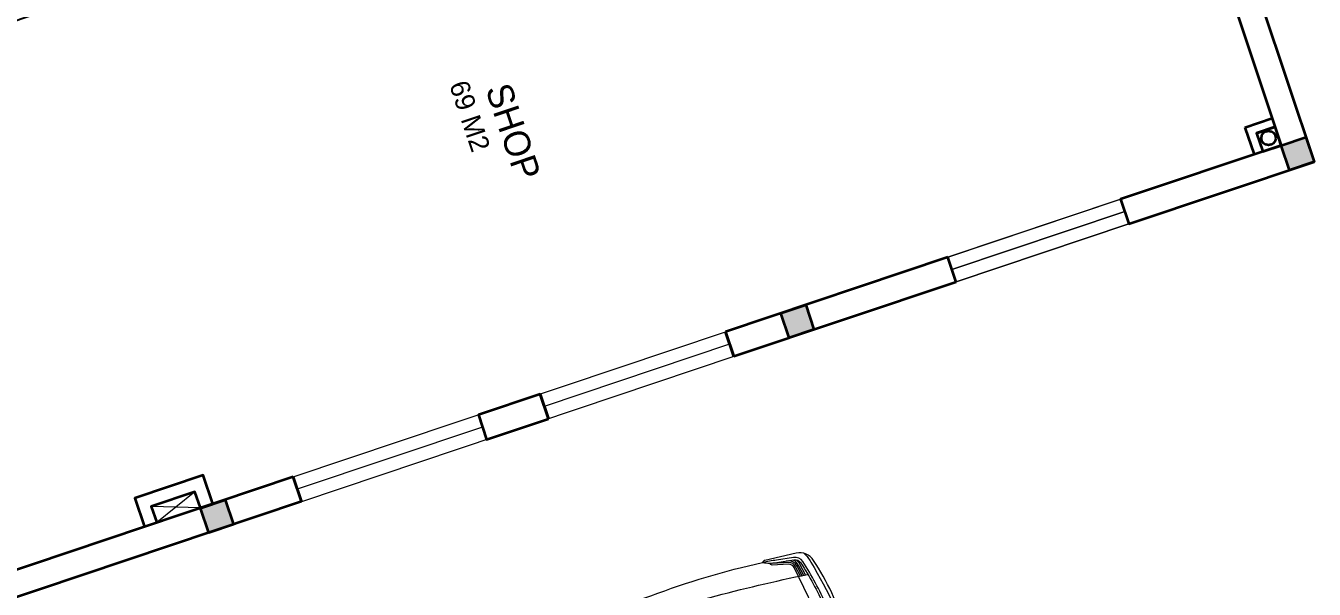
# Model space of a CAD drawing. Header units: metres. Extents: x 568336 to 569219, y 2065964 to 2066430.
# Drawn here: x 568487.27 to 568497.15, y 2066204.9 to 2066209.23 of the extents above; entities that cross this region are included whole.
import ezdxf

# ---------------------------------------------------------------- set-up
doc = ezdxf.new("R2010")
doc.units = ezdxf.units.M
doc.linetypes.add('CENTER', pattern=[2, 1.25, -0.25, 0.25, -0.25])
doc.layers.get('0').update_dxf_attribs({"linetype": 'CONTINUOUS'})
doc.layers.get('DEFPOINTS').update_dxf_attribs({"linetype": 'CONTINUOUS'})
for name, color, linetype, lineweight in [('-CENTER', 143, 'CENTER', 13), ('-CONCRETE', 1, 'CONTINUOUS', 35), ('-DOOR', 137, 'CONTINUOUS', 9), ('-FURNITURE', 46, 'CONTINUOUS', 9), ('-WALL', 4, 'CONTINUOUS', 35), ('A-NoiThat', 39, 'CONTINUOUS', 13), ('TEXT25', 2, 'CONTINUOUS', 13)]:
    doc.layers.add(name, color=color, linetype=linetype, lineweight=lineweight)
doc.styles.add('KTHUOC', font='', dxfattribs={"width": 0.8})
doc.styles.add('SVN_AVO_thuong', font='')
doc.styles.add('T1', font='', dxfattribs={"height": 200})
doc.styles.get('KTHUOC').set_extended_font_data('.VnArial NarrowH')
doc.styles.get('SVN_AVO_thuong').set_extended_font_data('SVN-Avo')
doc.styles.get('T1').set_extended_font_data('VNgeometric Light')
doc.dimstyles.new('tien', dxfattribs={"dimscale": 0, "dimtxt": 1.5, "dimasz": 0.75, "dimexe": 0.45, "dimexo": 0, "dimgap": 0.25, "dimtad": 1, "dimzin": 1, "dimtxsty": 'KTHUOC', "dimblk1": 'ARCHTICK', "dimblk2": 'ARCHTICK', "dimsah": 1, "dimcen": 1, "dimdle": 0.45, "dimclrd": 37, "dimclre": 37, "dimclrt": 7, "dimaunit": 1, "dimadec": 0, "dimazin": 0, "dimtfac": 1, "dimtix": 1, "dimtofl": 0, "dimtmove": 2, "dimatfit": 3, "dimldrblk": 'ARCHTICK', "dimfxl": 1, "dimtfill": 1, "dimtolj": 1, "dimtzin": 1, "dimarcsym": 0})

# ---------------------------------------------------------------- blocks, each defined once
blk = doc.blocks.new('A$C5C575821')
at = {"layer": '-CONCRETE'}
h = blk.add_hatch(color=256, dxfattribs=at)
h.dxf.hatch_style = 1
h.paths.add_polyline_path([(-0.00237559899687767, 200.0000000000146), (-0.00237559899687767, 1.455191522836685e-11), (199.9976244010031, 1.455191522836685e-11), (199.9976244010031, 200.0000000000146)])
blk.add_lwpolyline([(-0.00237559899687767, 1.455191522836685e-11), (199.9976244010031, 1.455191522836685e-11), (199.9976244010031, 200.0000000000146), (-0.00237559899687767, 200.0000000000146)], close=True, dxfattribs=at)
blk = doc.blocks.new('A$C4E0379A3')
for p, q in [((-3008.090150139789, 1027.977931843419), (-3043.061717705044, 836.5011508575008)), ((-2990.807044839021, 1024.277134075732), (-3025.912967199314, 833.079852004008)), ((-2996.279750856775, 1032.496553320994), (-3002.018703813432, 1033.745990999079)), ((-3085.682541007671, 911.4788550433841), (-3651.899692384322, 911.4788550433841)), ((-865.3269012909441, 903.201811849438), (-71.11810115142725, 834.3502634066463)), ((-3263.559132497583, 885.3509224156951), (-3090.429871480301, 885.3509224156951)), ((-3250.462603519525, 870.6263116688315), (-3093.105268508254, 870.6263116688315)), ((-3187.501905991521, 842.1779171592789), (-3098.274216702092, 842.1779171592789)), ((-3037.942802390375, 828.378234576925), (-3034.761837557598, 827.5118110461699)), ((-3020.65921215585, 842.1779171592789), (-2141.78061216927, 842.1779171592752)), ((-1959.650068678893, 842.1779171592752), (-1475.067188013578, 842.1779171592752)), ((-1475.830386665941, 870.6263116688315), (-1470.160787104774, 672.3032815963415)), ((-1464.334527829109, 870.6263116688315), (-1458.635733904608, 671.2150554052168)), ((-1452.667239152652, 870.6263116688315), (-1446.977908174536, 671.5677887848578)), ((-1441.586769597197, 842.1779171592752), (-1052.257469933189, 842.1779171592752)), ((-3584.718104366126, 436.3960170050632), (-3523.18683696381, 422.8584992329816)), ((-3607.085893504729, 326.9706516054175), (-3544.866343817033, 317.0666679497481)), ((-3622.994854836725, 216.421415814184), (-3560.301398260635, 210.1850901280668)), ((-3632.390174562956, 105.1292033662139), (-3569.438819325733, 102.5820226982614)), ((-3632.390174562956, -105.1292033662103), (-3569.438819325733, -102.5820226982578)), ((-3622.994854836725, -216.4214158141804), (-3560.301398260635, -210.1850901280668)), ((-3607.085893504729, -326.9706516054175), (-3544.866343817033, -317.0666679497481)), ((-3584.718104366126, -436.3960170050595), (-3523.18683696381, -422.8584992358301)), ((-1475.830386665941, -870.6263116688315), (-1470.160787104774, -672.3032815991864)), ((-1464.334527829109, -870.6263116688315), (-1458.664941372524, -672.303770072529)), ((-1452.667239152652, -870.6263116688315), (-1447.00711605433, -672.6565188051572)), ((-3263.559132497583, -885.3509224156951), (-3090.429871480301, -885.3509224156951)), ((-3250.462603519525, -870.6263116688315), (-3093.105268508254, -870.6263116688315)), ((-3187.501905991521, -842.1779171592752), (-3098.274216702121, -842.1779171592752)), ((-3008.090150139789, -1027.977931843416), (-3043.061717705044, -836.5011508575008)), ((-2990.807044839021, -1024.277134075732), (-3025.912967199314, -833.0798520040044)), ((-3020.65921215585, -842.1779171592752), (-2141.78061216927, -842.1779171592752)), ((-1959.650068678893, -842.1779171592752), (-1475.067188013578, -842.1779171592752)), ((-1441.586769597197, -842.1779171592752), (-1052.257469933189, -842.1779171592752)), ((-3085.887475224765, -910.3509564390952), (-3640.593162343779, -910.3509564390952)), ((-2996.279750856775, -1032.496553320994), (-3002.018703813432, -1033.745990999076))]:
    blk.add_line(p, q)
for points in [[(-3098.274216702092, 842.1779171592789), (-3067.914609259256, 1009.268407781856, -0.322829462740324), (-3030.496043901949, 1045.300672373836), (-2991.506043876405, 1039.198167909493, -0.4225311786099714), (-2985.623419627984, 1030.887808484789), (-3023.929881340882, 824.5614289347104), (-3005.470260319707, 787.6172714142886)], [(-4870.384047018568, 845.066704314966, 0.06823976775944608), (-4896.976753017487, 765.0089378925404, 0.05161080396149591), (-4987.607380513335, 0), (-4987.607380513335, 207.478937501568, -0.06989633388062978), (-4921.365934352158, 770.5871649154178, -0.3210296211070637), (-4812.280680857104, 866.2280212176083), (-4565.969333974266, 890.5806124738483, -0.3115781009597456), (-4545.54920280815, 880.54624756271, -0.3115781009597456)], [(-3015.377496179775, 870.6263116688315), (-1063.303481487295, 870.6263116688315, -0.7683171439523075), (-1055.154486246785, 840.0615841714389), (-1319.235907936207, 715.8914564213919, -0.142280104778698), (-1458.736641800468, 671.2144287549891), (-1976.024056619528, 672.3032815963415), (-1984.307820376242, 665.581339108372), (-2096.453094232129, 665.581339108372), (-2106.577154946834, 672.3032815963415), (-2541.125072652823, 672.3032815963415, -0.07727847959628058), (-2607.431744438392, 682.613008473596), (-3216.046654888371, 850.0523049930671, -0.2311286886389963), (-3277.026201118366, 911.3740232865784)], [(-868.7540679261438, 907.1001147009047, 0.03997438819577752), (-1335.280216321262, 911.4788550433841), (-3007.792831572064, 911.4788550433841)], [(-4903.658868592698, 412.4136506211435, -0.04376507989574482), (-4839.466155334114, 788.8678837425905, -0.303464431408577), (-4782.868695665587, 840.5653442232251), (-4651.981027590606, 863.7815844731376, -0.018633397362912), (-4545.54920280815, 880.54624756271, -0.08390923079277934), (-4649.047334523697, 846.1098243228989), (-4779.973819425271, 822.886698928749, 0.3045560752127767), (-4822.072802854411, 784.5865469594828, 0.03858727590771344), (-4886.38776851265, 416.6650954678407)], [(-4827.285885381832, 684.6546193396243), (-4812.981940389436, 772.325770939231, -0.1311427302740574), (-4794.921998338832, 818.2494013663854)], [(-4813.076629193674, 685.6811984955675), (-4800.247699765634, 770.8692205619736, -0.1890165642852436), (-4771.909929751535, 824.3170338305681)], [(-4804.994763629249, 428.1683159635977), (-4762.044977893471, 766.4995694301942, -0.3045674579096705), (-4729.946581646567, 804.2107519307028), (-4609.330775206676, 838.1568347205939, 0.238869800906001), (-4600.100390597334, 846.6409491341583), (-4595.420014603791, 859.1303798949848)], [(-4800.059889112745, 686.6946200272614), (-4787.513459141453, 769.4126701847126, -0.3045674579096799), (-4736.891359234898, 828.8866461852376), (-4721.114430810267, 833.3269010276817)], [(-4786.647637781862, 688.0921518970717), (-4774.779218517273, 767.9561198074553, -0.3045674579096709), (-4733.418970440747, 816.5486990579702), (-4612.803164000856, 850.4947818507098, 0.2388698009055504), (-4612.102573199925, 851.1387303707379), (-4610.887263773911, 854.3817439534942)], [(-3012.643731650867, -885.3509224156951), (-1963.466710172506, -885.3509224156951), (-1063.303481487295, -885.3509224156951, 0.758852391154889), (-1047.183564452193, -827.6692622672344), (-1310.261823042412, -704.2175555327267, 0.1499601954441474), (-1459.464510690625, -657.5786708494743), (-2037.483357602876, -657.5786708494743), (-2541.125072652823, -657.5786708494743, 0.07730715472297119), (-2611.927908971731, -668.5916202443295), (-3208.967248637055, -833.235752490742, -0.3603937874968298), (-3285.513215308951, -800.6387751608017, -0.2425716605027487), (-3286.231772556988, 800.809849562469, -0.3606547830517091), (-3209.657337113458, 833.4583475372783), (-2611.927908971731, 668.5916202443332, 0.07730715472297119), (-2541.125072652823, 657.5786708494743), (-2037.483357602876, 657.5786708494743), (-1459.464510690625, 657.5786708494743, 0.1376144681724729), (-1310.261823042412, 704.217555532723), (-1047.183564452193, 827.6692622672344, 0.7588523911548982), (-1063.303481487295, 885.3509224156951), (-1963.466710172506, 885.3509224156951), (-3012.643731650867, 885.3509224156951)], [(-4843.562604160485, -683.7945017857892, 0.02787340483275634), (-3308.210399572417, -782.7347141476093, 0.05936564568836058), (-3253.205075991515, -772.948706163239), (-2747.242705778597, -634.8391743856191, -0.07946359502652071), (-2601.965144134156, -606.3408333410225), (-1363.234811721748, -606.3408333410225, -0.06068036244940278), (-1199.37521426077, -626.1566754363375), (-782.6889005874982, -730.5759957283481, 0.1209486293684503), (-629.4290067339025, -757.607551708581), (-122.9442862856667, -714.8912812514209, 0.3949698171091763), (-63.28087970800698, -651.1448328231527), (-63.28087970800698, 657.1006132509501, 0.4041354897581356), (-124.9614321859553, 720.9486878170937), (-640.5283442232176, 762.1919257656991, 0.1129366419341201), (-783.4830132239149, 734.6411806760734), (-1199.37521426077, 626.1566754363339, -0.06068036244940125), (-1363.234811721748, 606.3408333410225), (-2601.965144134156, 606.3408333410225, -0.0702167238290197), (-2747.242705778597, 633.4440944713679), (-3253.205075991515, 774.5137534065834, 0.04480937771523139), (-3308.015077754797, 782.4463968288001, 0.02806035059520589), (-4843.562604160485, 683.7945017857892)], [(-616.4137240675627, 730.9286876597653, 0.1344796854492278), (-771.6439268010727, 707.7926535669867), (-1213.88887702694, 587.6876793951342, -0.01662565411171153), (-1213.873665552208, -587.2447207339173), (-770.6838088023651, -703.351003804095)], [(-759.0107277418138, -676.8789415101746, 0.1113195524799305), (-643.4695179944974, -699.5294499137162), (-596.2984370278718, -474.6143972852115, 0.05172908685922858), (-590.034186702309, -414.2277926972456), (-590.034186702309, 410.8509829855029, 0.05034889744604911), (-595.9702901968849, 469.6512318927889), (-643.6881284014671, 703.5778149330908, 0.1118639350963845), (-759.8048403782304, 680.9441264579036), (-1172.115099628922, 574.0391089188524, -0.01617379812230579), (-1172.100284526707, -573.595975471093), (-758.8447223795229, -676.5024766950119)], [(-23.25471983620082, 782.1579878733537), (-23.25471983620082, -782.1579878733537, -0.3891063087469979), (-71.11810115142725, -834.3502634066499), (-865.3269012909441, -903.201811849438)], [(-676.3368554037588, 702.5734194401557), (-627.5114581529342, 463.2172630399909, -0.05034889744604978), (-622.2248877083475, 410.8509829855029), (-622.2248877083475, -414.2277926972456, -0.05172908685922903), (-627.8036989033571, -468.0068481645867), (-676.134822095366, -698.4530642251193)], [(-622.6651235175086, 761.5748478274727), (-564.4291222408356, 476.0852007484391, -0.05034889744604845), (-557.8434856966196, 410.8509829855029), (-557.8434856966196, -414.2277926972456, -0.05172908685922792), (-564.7931751527067, -481.2219464086847), (-622.6651235175086, -757.1594921589312)], [(-3416.841750228021, 308.4722705062049, 0.04504066274934487), (-3467.186000617075, 92.97951922577704, -0.0507492285432393), (-3278.095850325917, 596.0006521768373, 0.06222235153348788), (-3412.298158051359, 321.9433247508969), (-3425.024856025208, 316.9791509710594), (-3463.468695830379, 241.3507741749127)], [(-2698.685679119691, 619.6445015264253, 0.1078950607841236), (-2699.72548400439, -620.1805828664583, 0.1091614567613327)], [(-2687.049366343708, 617.0683914527108, 0.1078718366173088), (-2688.129852943879, -617.4234202364169, -0.9700812786969885)], [(-1244.498716500122, 611.5335563868903, -0.01738267416824664), (-1244.498716500122, -611.5335563868903, 9.348770212060982)], [(-3452.482889616862, 562.2135236116737), (-3554.060144121351, 550.6822764977223, 0.07353093264208495), (-3635.253343346558, 0, 0.07353093264208495), (-3554.060144121351, -550.6822764977223), (-3452.482889616862, -562.2135236116701)], [(-3530.331948500418, -552.9738317968367, -0.07384720484661686), (-3612.21850436955, 0, -0.07384720484661686), (-3530.331948500418, 552.9738317968404, -0.1534718760259917)], [(-3505.759195788909, -555.3612628579176, -0.07417685353704202), (-3588.371467040008, 0, -0.07417685353704202), (-3505.759195788909, 555.3612628579176, -0.1534718760259917)], [(-3487.542311172903, -558.233510018832, -0.07714619085205271), (-3573.946250160603, 0, -0.07714619085205277), (-3487.542311172903, 558.2335100188357, -0.07714619085205277)], [(-3302.5810468212, 545.3618591457744, 0.05237457672629166), (-3409.308072175714, 311.4108557647887), (-3419.175706854789, 307.561887758111), (-3467.044869329518, 214.0424510357734)], [(-4869.763633487892, 6.22783167066882, -0.02596775364903408), (-4852.557174881484, 394.3638968074592, 0.5021268142940378), (-4856.596654997236, 398.0251870236134), (-4907.754120914498, 387.954658778257)], [(-4884.602727903781, 6.22783167066882, -0.0259602240979663), (-4867.327194330312, 395.7895571474837, -0.02638402949108327)], [(-4914.280906642263, 6.22783167066882, -0.02536765404079696), (-4897.697476789996, 389.9343447715764, -0.02638402949108327)], [(-4899.441818941705, 6.22783167066882, -0.02566690648462566), (-4882.508919088956, 392.9242661173666, -0.02638402949108327)], [(-4987.900374596065, 259.3883655888058), (-4994.425486438122, 259.3883655888058, 0.001920543246390793), (-4999.999999888794, 0)], [(-4987.900374596065, -259.3883655888058), (-4994.425486438122, -259.3883655888058, -0.001920543246390793), (-4999.999999888794, 0)], [(-4870.384047018568, -845.066704314966, -0.06823976775944608), (-4896.976753017487, -765.0089378953853, -0.05161080396149591), (-4987.607380513335, 0), (-4987.607380513335, -207.478937501568, 0.06989633388062919), (-4921.365934352158, -770.5871649154142, 0.3210296211070637), (-4812.280680857104, -866.2280212176047), (-4565.969333974266, -890.5806124738483, 0.3115781009597456), (-4545.54920280815, -880.54624756271, 0.3115781009597456)], [(-3400.765824415575, -234.9979982853292, 0.04504066274934487), (-3354.010698966071, -451.2978541449702, -0.0507492285432393), (-3398.468229288963, 84.24754367501373, 0.06222235153348788), (-3402.426619257894, -220.8786749005667), (-3411.80295626595, -230.8132693547814), (-3449.396601049753, -322.6036647623514)], [(-3445.96294584038, -342.9768184091336), (-3402.485356374003, -236.819909406011), (-3395.215421280824, -229.1171298654081, -0.05237457672629166), (-3398.917709338828, 28.00156448900816)], [(-4897.697476789996, -389.9343447715764, -0.02540927670488341), (-4914.276107705198, -5.597686061722925, -0.02638402949108305)], [(-4907.754120914498, -387.9546587782534), (-4856.596654997236, -398.0251870236134, 0.5021268142937286), (-4852.557174881484, -394.3638968103041, -0.02600987267713891), (-4869.75877747155, -5.597686061722925, -0.02638402949108305)], [(-4882.508919088956, -392.9242661173666, -0.02570869351082126), (-4899.43700112807, -5.597686061722925, -0.02638402949108305)], [(-4867.327194330312, -395.7895571474837, -0.0260021767790368), (-4884.597891064099, -5.597686061722925, -0.02638402949108305)], [(-4905.867732719023, -412.413650623992, 0.04610119628449653), (-4839.466155334114, -788.8678837425905, 0.303464431408577), (-4782.868695665587, -840.5653442260736), (-4651.981027590606, -863.781584473134, 0.018633397362912), (-4545.54920280815, -880.54624756271, 0.08390923079277934), (-4649.047334523697, -846.1098243257402), (-4779.973819425271, -822.8866989287453, -0.3045560752127767), (-4822.072802854411, -784.5865469594792, -0.03858727590771596), (-4886.38776851265, -416.6650954678407)], [(-4804.994763629249, -428.1683159635941), (-4762.044977893471, -766.4995694330428, 0.3045674579096705), (-4729.946581646567, -804.2107519307028), (-4609.330775206676, -838.1568347205903, -0.238869800906001), (-4600.100390597334, -846.6409491341547), (-4595.420014603791, -859.1303798949848)], [(-4827.285885381832, -684.6546193396207), (-4812.981940389436, -772.325770939231, 0.1311427302740574), (-4794.921998338832, -818.2494013663854)], [(-4813.076629193674, -685.6811984984124), (-4800.247699765634, -770.86922056197, 0.1890165642852436), (-4771.909929751535, -824.3170338305681)], [(-4800.059889112745, -686.69462003011), (-4787.513459141453, -769.4126701847126, 0.3045674579096799), (-4736.891359234898, -828.8866461880825), (-4721.114430810267, -833.3269010276817)], [(-4786.647637781862, -688.0921518970681), (-4774.779218517273, -767.9561198074516, 0.3045674579096709), (-4733.418970440747, -816.5486990579702), (-4612.803164000856, -850.4947818507026, -0.2388698009055504), (-4612.102573199925, -851.1387303707379), (-4610.887263773911, -854.381743956339)], [(-3015.377496179775, -870.6263116688315), (-1063.303481487295, -870.6263116688315, 0.7683171439523258), (-1055.154486246785, -840.0615841714389), (-1319.235907936207, -715.8914564242405, 0.1491808976199924), (-1458.736641800468, -672.3032815991864), (-1976.024056619528, -672.3032815991864), (-1984.307820376242, -665.581339108372), (-2096.453094232129, -665.581339108372), (-2106.577154946834, -672.3032815991864), (-2541.125072652823, -672.3032815991864, 0.07727847959628047), (-2607.431744438392, -682.6130084764445), (-3216.046654888371, -850.0523049930671, 0.2282364891771564), (-3276.671408963914, -910.3509564390952)], [(-3098.274216702121, -842.1779171592752), (-3067.914609259256, -1009.268407784704, 0.322829462740324), (-3030.496043901949, -1045.300672373836), (-2991.506043876405, -1039.198167909493, 0.4225311786099714), (-2985.623419627984, -1030.887808484789), (-3023.929881340882, -824.5614289347068), (-3005.470260319707, -787.6172714142886)], [(-868.7540679261438, -907.1001147009047, -0.0414951907627566), (-1348.360891190561, -910.3509564390952), (-3008.00223671383, -910.3509564390952)]]:
    blk.add_lwpolyline(points, format="xyb")
for points in [[(-3015.807793005253, 1042.656387855855), (-3057.52083578438, 831.3416118546156), (-3054.913779344963, 802.6445387232234)], [(-2203.907297133119, 910.6014532664667), (-2203.907297133119, 885.2620716209385), (-2394.199092747993, 885.2620716209385), (-2394.199092747993, 910.6014532664667)], [(-2225.182178868301, 910.6014532664667), (-2225.182178868301, 901.1650977577046), (-2375.288102016028, 901.1650977577046), (-2375.288102016028, 910.6014532664667)], [(-2047.819559299591, 911.4788550433841), (-2037.483357602876, 657.5786708494743)], [(-2106.577154946834, 672.3032815963415), (-2147.256567275472, 870.6263116688315)], [(-2096.453094232129, 665.581339108372), (-2138.42639522953, 870.6263116688315)], [(-1984.307820376242, 665.581339108372), (-1964.785012715118, 870.6263116688315)], [(-1976.024056619528, 672.3032815963415), (-1957.103068186407, 870.6263116688315)], [(-1442.349968249531, 870.6263116688315), (-1436.681442780595, 672.3433186308575)], [(-2721.224922639667, 606.7353126415182), (-3148.34922172816, 712.712111176792), (-3234.941972871398, 712.712111176792)], [(-3354.775580246467, 653.740087297716), (-4981.04130297646, 402.0138762619281)], [(-3358.121377088886, 675.3554554306793), (-4802.289964247146, 451.8156725637855)], [(-52.15966418082826, 72.75439973999164), (-80.96028252475662, 72.75439973999164), (-80.96028252475662, -66.79861930934567), (-52.15966418082826, -66.79861930934567)], [(-52.15966418082826, 55.9840253048751), (-64.18990809141542, 55.9840253048751), (-64.18990809141542, -50.02824487707403), (-52.15966418082826, -50.02824487707403)], [(-3354.775580246467, -653.740087297716), (-4981.04130297646, -402.0138762619245)], [(-3358.121377088886, -675.3554554335242), (-4802.289964247146, -451.8156725637818)], [(-2721.224922639667, -606.7353126415182), (-3148.349221728189, -712.7121111767883), (-3234.941972871398, -712.7121111767883)], [(-2106.577154946834, -672.3032815991864), (-2147.256567275472, -870.6263116688315)], [(-2096.453094232129, -665.581339108372), (-2138.42639522953, -870.6263116688315)], [(-2047.775881395297, -910.3509564390952), (-2037.483357602876, -657.5786708494743)], [(-1984.307820376242, -665.581339108372), (-1964.785012715118, -870.6263116688315)], [(-1976.024056619528, -672.3032815991864), (-1957.103068186407, -870.6263116688315)], [(-1442.349968249531, -870.6263116688315), (-1436.710369439912, -673.421566092049)], [(-3015.807793005253, -1042.656387855855), (-3057.52083578438, -831.3416118546156), (-3054.913779344992, -802.6445387232197)], [(-2203.907297133119, -910.6014532664667), (-2203.907297133119, -885.2620716209385), (-2394.199092747993, -885.2620716209385), (-2394.199092747993, -910.6014532664667)], [(-2225.182178868301, -910.6014532664667), (-2225.182178868301, -901.1650977577046), (-2375.288102016028, -901.1650977577046), (-2375.288102016028, -910.6014532664667)]]:
    blk.add_lwpolyline(points)
for points in [[(-50.62470726019819, -741.9746712870765), (-50.62470726019819, 741.974671284228, 0.3738255186209485), (-105.6064964622783, 805.2372472902607), (-854.770211812167, 891.193883127471), (-872.6036079405167, 911.4788550433841), (-57.1980912592262, 840.7897208713366, -0.3838182314483654), (0, 777.2546040099369), (0, -777.2546040099369, -0.3838182314483655), (-57.1980912592262, -840.7897208713366), (-872.6036079405167, -911.4788550433841), (-854.770211812167, -891.193883127471), (-105.6064964622783, -805.2372472902643, 0.3738255186209483)], [(-2720.41057243073, -615.5128589379055), (-3193.064678348543, -742.7835730999323, -0.3886707781314162), (-3229.415217520349, -725.1964465911842, -0.1433832436768417), (-3229.608259289002, 726.2762574683693, -0.3909531201266976), (-3193.035825690633, 743.8046367826719), (-2719.865491744858, 612.8224619197354, 0.1060472833840974)], [(-4855.376810563961, 0, -0.02752144231468103), (-4836.636325514555, 409.7235392579678, 0.543026912132297), (-4844.334555790323, 415.7994884619948), (-4897.09436961051, 401.8094019157143, 0.3084444842082292), (-4911.253964182775, 385.4427711400167, 0.02852352528582779), (-4933.565390492062, 0, 0.028523525285825), (-4911.253964182775, -385.4427711400167, 0.3084444842082292), (-4897.09436961051, -401.8094019157106), (-4844.334555790323, -415.7994884619911, 0.543026912132297), (-4836.636325514555, -409.7235392608127, -0.02752144231468103)], [(-4788.455573918967, -1.432070438735536, -0.02775360872709413), (-4787.074559375062, 23.42867493363519, -0.03797815738071966), (-4783.691173830797, 41.31948322860626, -0.07846746825042708), (-4776.946830313391, 56.44470086090951, -0.2539423622816263), (-4772.188894521794, 59.02775656809536, -0.2539423622819776), (-4767.430958729878, 56.44470086090951, -0.07846746825041871), (-4760.686615212471, 41.31948322860626, -0.0379781573807095), (-4757.303229668207, 23.42867493363519, -0.02775360872713146), (-4755.922215124301, -1.432070438735536, -0.02775360872710035), (-4757.303229668207, -26.29281581110263, -0.03797815738074826), (-4760.686615212471, -44.18362410322516, -0.07846746825042701), (-4767.430958729878, -59.3088417355284, -0.2539423622816263), (-4772.188894521794, -61.89189744556279, -0.2539423622816263), (-4776.946830313391, -59.3088417355284, -0.07846746825042708), (-4783.691173830797, -44.18362410322516, -0.03797815738071966), (-4787.074559375062, -26.29281581110263, -0.02775360872709413)], [(-964.2799980502168, -802.9854151224317), (-825.7107208346424, -802.9854151224317, -0.4142135623730951), (-812.4232438355684, -816.2728921229173), (-812.4232438355684, -829.5872585326215, -0.4142135623730951), (-825.7107208346424, -842.874735533107), (-964.2799980502168, -842.874735533107, -0.4142135623730951), (-977.5674750492908, -829.5872585326215), (-977.5674750492908, -816.2728921229173, -0.4142135623731002)]]:
    blk.add_lwpolyline(points, format="xyb", close=True)
blk.add_lwpolyline([(-4933.565390492062, 6.22783167066882), (-4861.635927715251, 6.22783167066882), (-4861.635927715251, -5.597686061722925), (-4933.565390492062, -5.597686061722925)], close=True)
blk.add_circle((-4789.890833507263, -0.1576842128342832), 18.6214786089181)
for centre, radius, start, end in [((-3001.105393374717, 1026.705217375878), 7.099762614670278, 97.39098558079657, 169.6732497149579), ((-2997.790073746903, 1025.559294930932), 7.099762614670278, 349.5957516717226, 77.71769400134922), ((-3881.074283715483, -5391.946280380074), 6307.589827436831, 87.91780570572064, 96.04706091347063), ((-3036.076960939972, 835.2284363899598), 7.099762614670278, 169.6732497149579, 254.7635313138866), ((-3032.895996107167, 834.3620128592083), 7.099762614670278, 254.7635313138866, 349.5957516717226), ((-75.6427538455464, 782.1579878733537), 52.38803400920728, 0, 85.04530191497378), ((-759.2673917537031, 0.960133373773715), 2539.636099297147, 163.7107958396242, 196.3207079273416), ((-760.0176427804108, 1.067208039446996), 2523.816798637574, 163.6220830038182, 196.4284284904555), ((-4906.504309312062, 383.2413335803685), 4.87621405084051, 104.8510911313827, 173.4194507819747), ((-3489.944782443199, -0.00161361009668326), 27.25572591040293, 291.6019780192963, 68.44915043867839), ((-3489.944782443199, -0.00161361009668326), 43.41682511917548, 283.8142155396715, 76.23691291699318), ((-4906.504309312062, -383.2413335803685), 4.876214050840144, 186.5805492180253, 255.1489088686173), ((-651.0022674381325, -431.9387517871619), 297.0396287597253, 246.2045110504799, 276.7034138364921), ((-3886.012961580447, 5391.430045195742), 6306.558068424799, 263.997063791104, 272.2302292393929), ((-3036.076960939972, -835.2284363899598), 7.099762614670278, 105.2364686861134, 190.3267502850421), ((-3032.895996107167, -834.3620128592047), 7.099762614670278, 10.40424832827746, 105.2364686861134), ((-3001.105393374717, -1026.705217375878), 7.099762614670278, 190.3267502850421, 262.6090144192034), ((-2997.790073746903, -1025.559294930932), 7.099762614670278, 282.2823059986508, 10.40424832827746)]:
    blk.add_arc(centre, radius, start, end)
blk = doc.blocks.new('M28-T1')
at = {"layer": '-CONCRETE'}
blk.add_circle((201112.9475062556, -753879.4477027374, 5.66516857499076e-09), 55, dxfattribs=at)
at = {"layer": '-DOOR'}
for p, q in [((201197.8476258086, -756504.8497962741), (201197.8476258086, -755104.8497962741)), ((201198.0423104659, -755104.8497409675), (201198.0422935399, -756504.8497409675)), ((201297.8476258086, -756504.8497962741), (201297.8476258086, -755104.8497962741)), ((201297.934309099, -755104.8497962741), (201297.934292173, -756504.8497962741)), ((201397.8263077323, -755104.8497962741), (201397.8262908062, -756504.8497962741)), ((201397.8476258086, -756504.8497962741), (201397.8476258086, -755104.8497962741)), ((201298.2775499614, -758304.6292927343), (201298.1263528151, -759804.9018201755)), ((201198.5624657056, -760304.631135963), (201198.5532249411, -759804.6311360485)), ((201398.1484140175, -760304.6274473096), (201398.1391732529, -759804.627447395)), ((201298.0759636309, -760304.8947798441), (201297.9248207945, -761804.6284105793))]:
    blk.add_line(p, q, dxfattribs=at)
blk.add_lwpolyline([(201198.2679953593, -761804.6284105616), (201198.1102037154, -758304.6049867562), (201398.1102047575, -758304.6049867911), (201398.2679964013, -761804.628410597)], close=True, dxfattribs=at)
at = {"layer": '-FURNITURE'}
for points in [[(201066.367293243, -762555.2933044835), (201197.5080158789, -762908.3829847652)], [(201197.3617070108, -762555.2933044835), (201066.3672930332, -762908.3829844213)]]:
    blk.add_lwpolyline(points, dxfattribs=at)
at = {"layer": '-WALL'}
for p, q in [((200122.7644390578, -753604.8048744646), (201397.7261757504, -753604.8048744662)), ((200122.7644390576, -753804.8048744649), (201197.7261757504, -753804.8048744662)), ((200977.7261757471, -754024.8048744662), (200977.726175747, -753804.8048744662)), ((201047.7261757471, -753954.8048744662), (201047.7261757471, -753804.8048744662)), ((200977.7261757471, -754024.8048744662), (201197.726175747, -754024.8048744662)), ((201047.7261757471, -753954.8048744662), (201197.7261757471, -753954.8048744662)), ((201197.9690758835, -756504.8497962741), (201197.7475444986, -758304.6311506826)), ((201397.9690758834, -756504.8497962741), (201197.9690758835, -756504.8497962741)), ((201397.9690758834, -756504.8497962741), (201397.7475441245, -758304.6274543767)), ((201397.7475441245, -758304.6274543767), (201197.7475444986, -758304.6311506826)), ((201198.4482644521, -758304.6292927343), (201398.1068354707, -758304.6292927343)), ((201397.3503543365, -761804.627462315), (201197.350350454, -761804.6311586212)), ((201197.350350454, -761804.6311586212), (201198.0888707088, -765819.8283092653)), ((201198.5502043801, -761804.628410562), (201398.2664858967, -761804.628410597)), ((201397.3503543365, -761804.627462315), (201398.1073989227, -765905.431457247))]:
    blk.add_line(p, q, dxfattribs=at)
at = {"layer": '-WALL', "color": 250}
for p, q in [((201197.7444592814, -759804.8947798441), (201397.7550471974, -759804.9018201755)), ((201197.7621392461, -760304.8947798441), (201397.7374473008, -760304.9018189335))]:
    blk.add_line(p, q, dxfattribs=at)
at = {"layer": '-WALL'}
for points in [[(201197.7464174129, -753804.8048744662), (201197.8476258086, -755104.8497963898), (201397.8476258089, -755104.849799211), (201397.7261757337, -753604.8048744662)], [(201197.3617070108, -762455.2933044835), (200966.3672933026, -762455.2933044835), (200966.3672929567, -763008.3829843447), (201197.5080155348, -763008.3829847652)], [(201197.3617070108, -762555.2933044835), (201066.367293243, -762555.2933044835), (201066.3672930332, -762908.3829844213), (201197.5080156112, -762908.3829847652)]]:
    blk.add_lwpolyline(points, dxfattribs=at)
for points in [[(201197.7261757504, -753954.8048744662), (201197.7261757504, -753804.8048744662), (201047.7261757471, -753804.8048744662), (201047.7261757471, -753954.8048744662)], [(201397.7550471974, -759804.9018201755), (201197.7374465066, -759804.9018201755), (201197.7374465066, -760304.8947798441), (201397.7550471974, -760304.8947798441)]]:
    blk.add_lwpolyline(points, close=True, dxfattribs=at)
at = {"layer": '-WALL', "xscale": -1}
for p in [(201397.7238001347, -753804.8048768799), (201397.7238001347, -757854.8048766676), (201397.7238001068, -762555.2933044838)]:
    blk.add_blockref('A$C5C575821', p, dxfattribs=at)
at = {"layer": 'A-NoiThat', "xscale": -1, "rotation": 90}
blk.add_blockref('A$C4E0379A3', (203847.3802328986, -763142.457526653), dxfattribs=at)
at = {"layer": 'TEXT25'}
for s, height, rotation, style, p in [('SHOP', 200, 359.9999999899487, 'SVN_AVO_thuong', (198843.8093148536, -759459.1033251024)), ('69 M2', 150, 1.005123984043621e-08, 'T1', (198724.115005313, -759712.3158575197))]:
    blk.add_text(s, height=height, rotation=rotation, dxfattribs=dict(at, style=style)).set_placement(p)
blk = doc.blocks.new('_ArchTick')
at = {"color": 0, "linetype": 'ByBlock', "const_width": 0.15}
blk.add_lwpolyline([(-0.5, -0.5), (0.5, 0.5)], dxfattribs=at)
blk = doc.blocks.new('*D166')
at = {"color": 37, "lineweight": -2, "transparency": 16777216}
for p, q in [((568494.9275449876, 2066214.819539881), (568495.9616985074, 2066211.737988472)), ((568482.4180098275, 2066207.667457547), (568496.2451450235, 2066212.307776215)), ((568481.9536440511, 2066210.46556244), (568482.9877975709, 2066207.384011031))]:
    blk.add_line(p, q, dxfattribs=at)
at = {"layer": 'DEFPOINTS', "color": 0, "transparency": 16777216}
for p in [(568494.9275449876, 2066214.819539881), (568495.8185278937, 2066212.164605601), (568481.9536440511, 2066210.46556244)]:
    blk.add_point(p, dxfattribs=at)
at = {"color": 37, "lineweight": -2, "transparency": 16777216, "xscale": 0.75, "yscale": 0.75, "zscale": 0.75}
for p, rotation in [((568495.8185278937, 2066212.164605601), 18.55149973213905), ((568482.8446269572, 2066207.810628161), 198.551499732139)]:
    blk.add_blockref('_ArchTick', p, dxfattribs=dict(at, rotation=rotation))
at = {"color": 7, "transparency": 16777216, "insert": (568488.9652412183, 2066211.079218693), "char_height": 1.5, "attachment_point": 5, "rotation": 18.55149973213905, "style": 'KTHUOC', "bg_fill": 3, "box_fill_scale": 1.1, "bg_fill_color": 256, "bg_fill_true_color": 13158600, "bg_fill_transparency": 0}
blk.add_mtext('\\A1;13,69 ', dxfattribs=at)

msp = doc.modelspace()

# ---------------------------------------------------------------- block references
at = {"layer": '-CENTER', "xscale": 0.001, "yscale": 0.001, "zscale": 0.001, "rotation": 288.5514997321089}
msp.add_blockref('M28-T1', (569147.5246051219, 2066638.8805673), dxfattribs=at)

# ---------------------------------------------------------------- next in the draw order: dimensions: what is measured, and where the dimension line sits
dim = msp.add_aligned_dim(p1=(568481.9536440511, 2066210.46556244), p2=(568494.9275449878, 2066214.819539881), distance=-2.8004511369303744, dimstyle='tien', override={"dimscale": 1, "dimpost": ' '})
dim.commit()
dim.dimension.update_dxf_attribs({"geometry": '*D166', "text_midpoint": (568488.9652412183, 2066211.079218693)})

doc.saveas('drawing.dxf')
